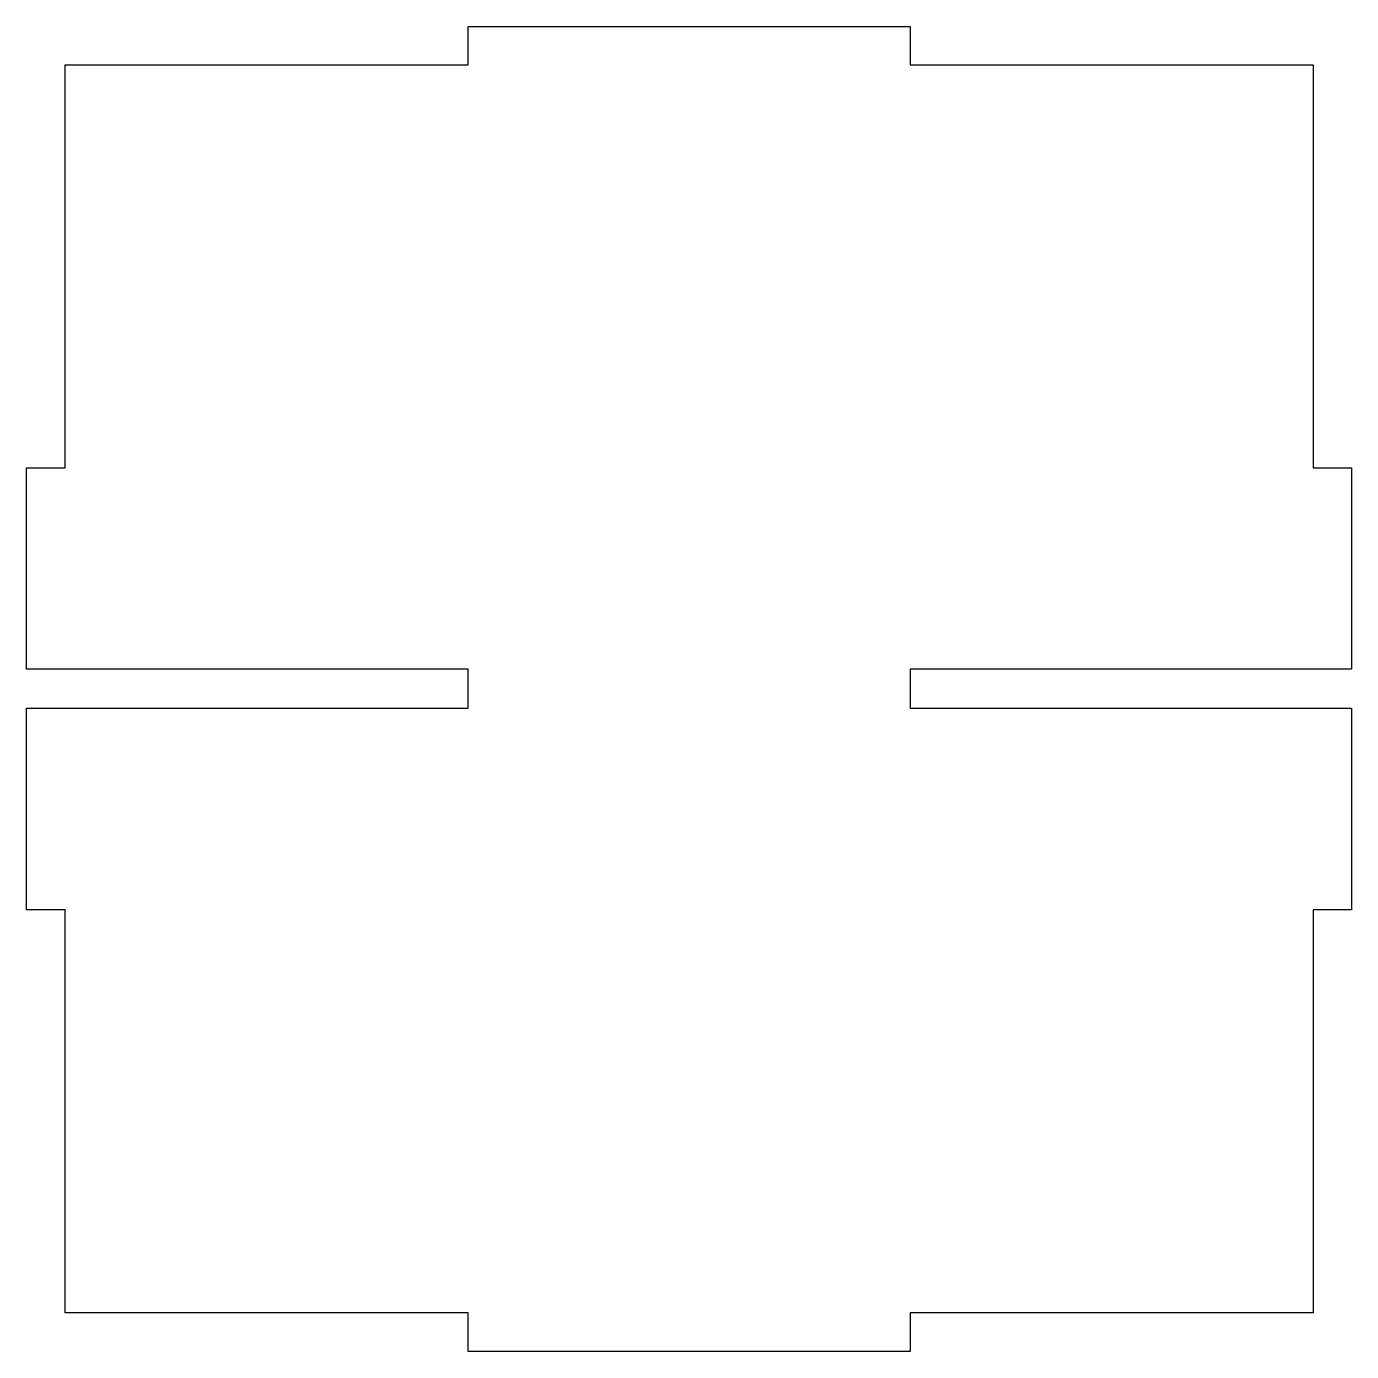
# Model space of a CAD drawing. Header units: millimetres. Extents: x -85.5 to 0, y 0 to 85.5.
import ezdxf

# ---------------------------------------------------------------- set-up
doc = ezdxf.new("R2010")
doc.units = ezdxf.units.MM
doc.layers.get('0').update_dxf_attribs({"linetype": 'CONTINUOUS'})

msp = doc.modelspace()

# ---------------------------------------------------------------- linework, layer by layer
msp.add_lwpolyline([(-82.98, 2.5), (-82.98, 28.493), (-85.48, 28.493), (-85.48, 41.5), (-56.987, 41.5), (-56.987, 44), (-85.48, 44), (-85.48, 56.987), (-82.98, 56.987), (-82.98, 82.98), (-56.987, 82.98), (-56.987, 85.46), (-28.493, 85.46), (-28.493, 82.98), (-2.5, 82.98), (-2.5, 56.987), (-0.02, 56.987), (-0.02, 44), (-28.493, 44), (-28.493, 41.5), (-0.02, 41.5), (-0.02, 28.493), (-2.5, 28.493), (-2.5, 2.5), (-28.493, 2.5), (-28.493, 0), (-56.987, 0), (-56.987, 2.5)], close=True)

doc.saveas('drawing.dxf')
